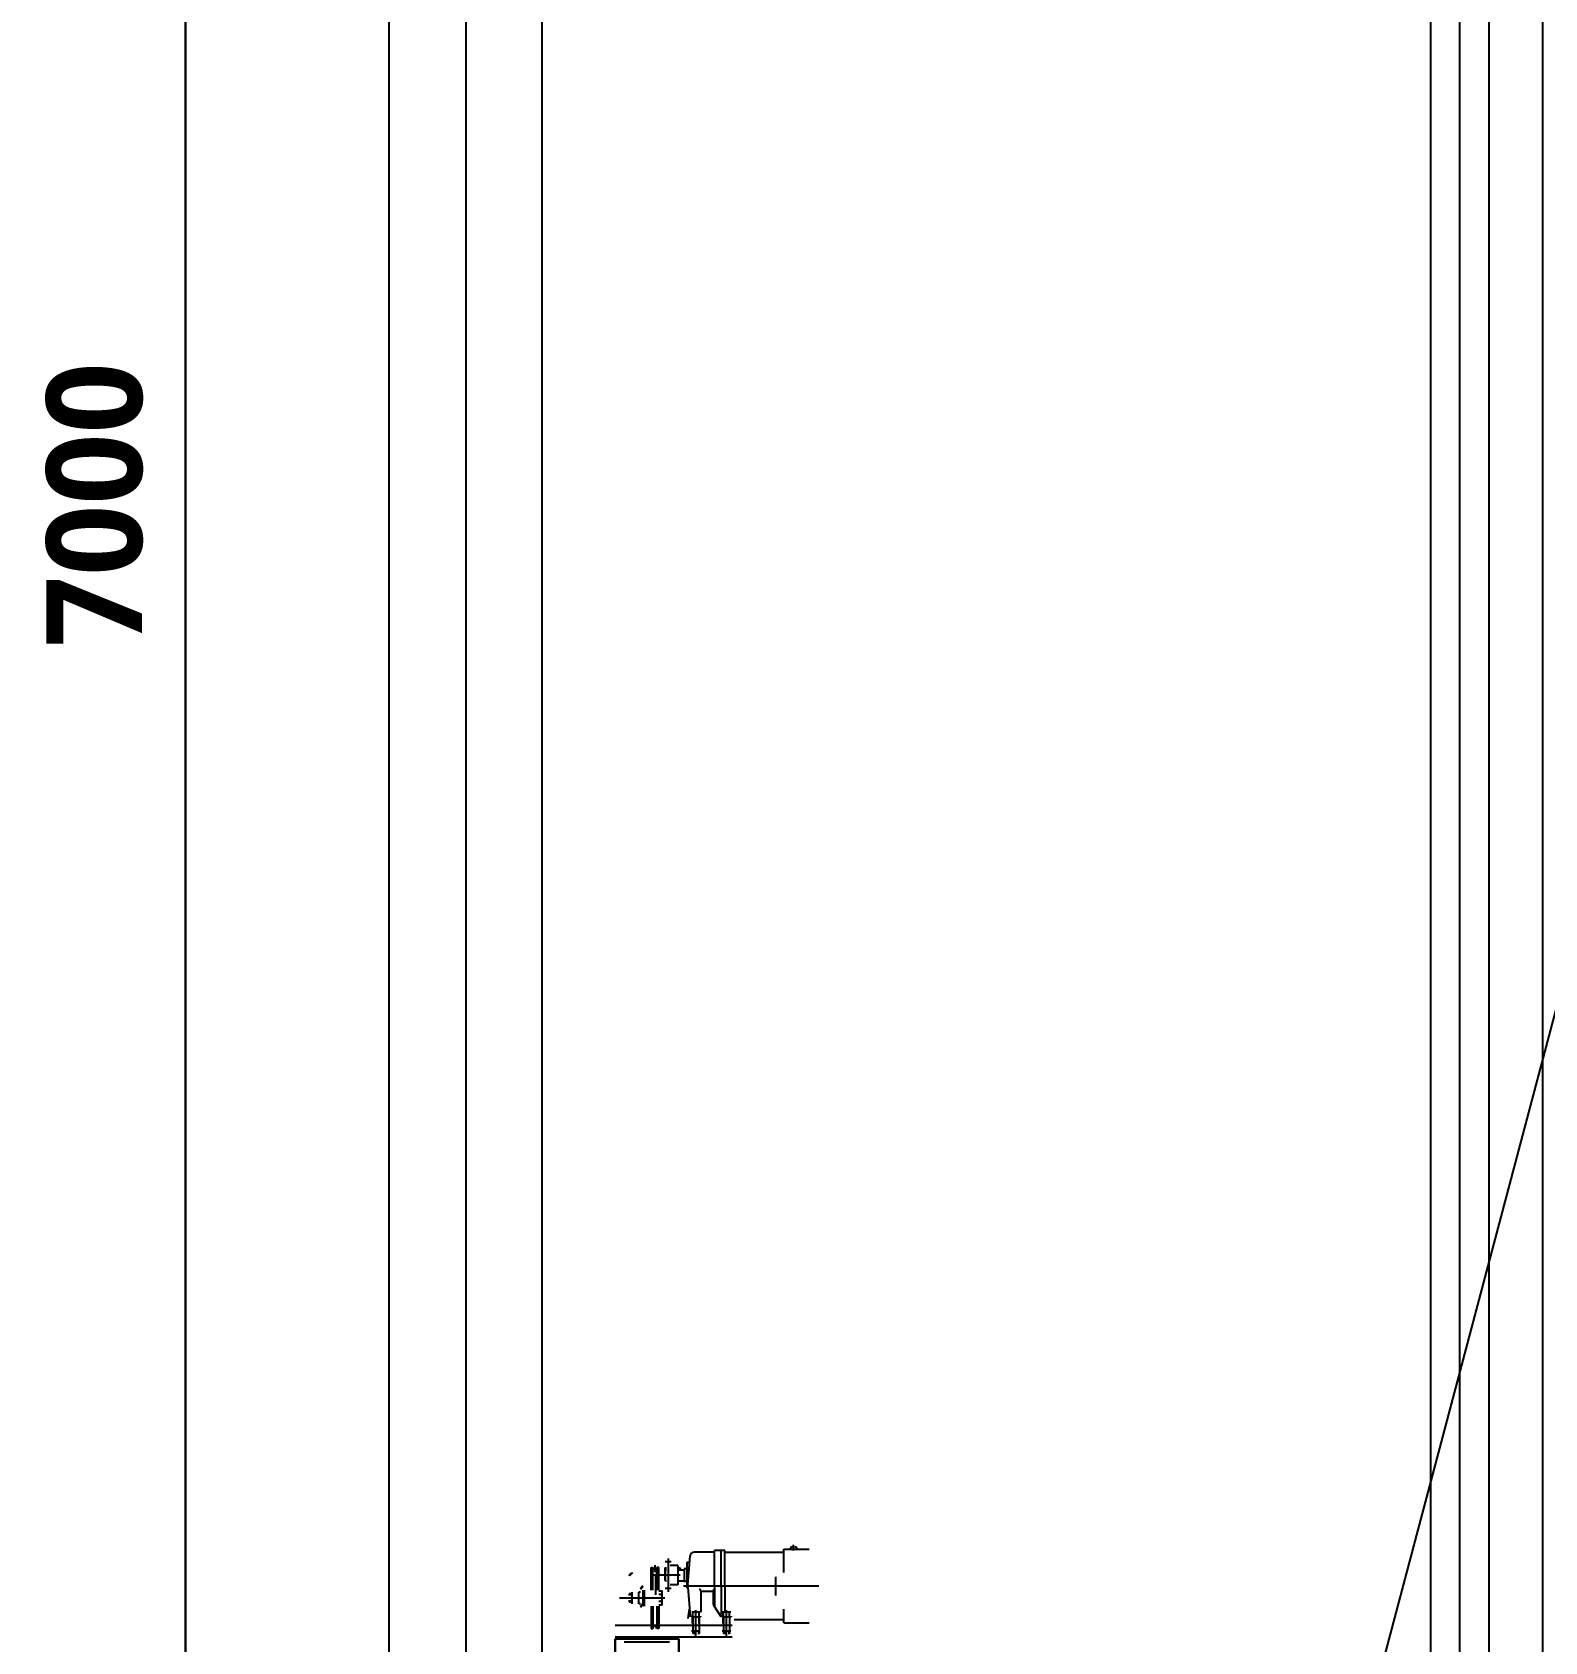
# Model space of a CAD drawing. Header units: millimetres. Extents: x 0 to 356400, y 0 to 68257.
# Drawn here: x 286487 to 289456, y 34807 to 37966 of the extents above; entities that cross this region are included whole.
import ezdxf

# ---------------------------------------------------------------- set-up
doc = ezdxf.new("R2010")
doc.units = ezdxf.units.MM
doc.header["$LTSCALE"] = 75
doc.linetypes.add('CEN', pattern=[62, 60, -1, 0, -1])
doc.linetypes.add('주단면도-1$0$CEN', pattern=[62, 60, -1, 0, -1])
doc.layers.get('Defpoints').update_dxf_attribs({"color": 161})
for name, color, linetype in [('8', 8, 'Continuous'), ('A-CEN', 1, 'CEN'), ('A-ST-AXIS-CEN', 252, 'CEN'), ('A-ST-AXIS-DIM', 7, 'Continuous'), ('주단면도-1$0$A-FLOR-OPEN-BELO', 6, '주단면도-1$0$CEN'), ('주단면도-1$0$A-ST-CONC', 2, 'Continuous')]:
    doc.layers.add(name, color=color, linetype=linetype)
doc.styles.add('SH_대대리576', font='')
doc.styles.get('SH_대대리576').set_extended_font_data('NanumGothic', bold=True)
doc.dimstyles.new('SHP 75 (in)', dxfattribs={"dimscale": 75, "dimtxt": 2.5, "dimasz": 1, "dimexe": 2, "dimexo": 2, "dimgap": 1, "dimtad": 1, "dimdec": 0, "dimzin": 0, "dimdsep": 46, "dimtxsty": 'SH_대대리576', "dimblk": 'DIMDOT', "dimblk1": 'NONE', "dimblk2": 'DIMDOT', "dimcen": 0.09, "dimclrd": 256, "dimclre": 256, "dimclrt": 3, "dimadec": 0, "dimazin": 1, "dimtfac": 1, "dimtdec": 0, "dimtix": 1, "dimtmove": 2, "dimatfit": 0, "dimldrblk": 'DIMDOT', "dimfxl": 1, "dimtfillclr": 3, "dimtolj": 1, "dimtzin": 0, "dimlwd": -1, "dimlwe": -1, "dimarcsym": 0})

# ---------------------------------------------------------------- blocks, each defined once
blk = doc.blocks.new('DIMDOT')
at = {"color": 0}
blk.add_line((-2, 0), (2, 0), dxfattribs=at)
for radius in [0.5, 0.25]:
    blk.add_circle((0, 0), radius, dxfattribs=at)
blk = doc.blocks.new('*D9412')
at = {"layer": 'A-ST-AXIS-DIM'}
for p, q in [((287038.3, 40538.6), (286638.3, 40538.6)), ((286788.3, 33613.6), (286788.3, 40463.6)), ((287038.3, 33538.6), (286638.3, 33538.6))]:
    blk.add_line(p, q, dxfattribs=at)
at = {"layer": 'Defpoints', "color": 0}
for p in [(286788.3, 40538.6), (287188.3, 40538.6), (287188.3, 33538.6)]:
    blk.add_point(p, dxfattribs=at)
at = {"layer": 'A-ST-AXIS-DIM', "linetype": 'ByBlock', "xscale": 75, "yscale": 75, "zscale": 75}
for p, rotation in [((286788.3, 40538.6), 90), ((286788.3, 33538.6), 270)]:
    blk.add_blockref('DIMDOT', p, dxfattribs=dict(at, rotation=rotation))
at = {"layer": 'A-ST-AXIS-DIM', "color": 3, "insert": (286610.5, 37038.6), "char_height": 187.5, "attachment_point": 5, "rotation": 90, "style": 'SH_대대리576'}
blk.add_mtext('\\A1;7000', dxfattribs=at)
blk = doc.blocks.new('_None')
blk = doc.blocks.new('G$C90CD5245')
at = {"layer": '8', "linetype": 'Continuous'}
for p, q in [((3143.6, 17137.1, -51500), (3143.6, 208.6, -51500)), ((3200.6, 17137.1, -51500), (3200.6, 208.6, -51500)), ((3257.6, 17137.1, -51500), (3257.6, 208.6, -51500)), ((3363.4, 17137.1, -51500), (3363.4, 259.3, -51500)), ((1893.5, 6626.7, -51500), (1893.5, 6637.7, -51500)), ((1653, 6604.3, -51500), (1641.4, 6604.3, -51500)), ((1647.4, 6610.7, -51500), (1647.4, 6545.6, -51500)), ((1683.8, 6603.3, -51500), (1683.8, 6553.3, -51500)), ((1689.2, 6603.3, -51500), (1683.8, 6603.3, -51500)), ((1685.7, 6559.2, -51500), (1690.2, 6615.9, -51500)), ((1738.3, 6623.3, -51500), (1698.2, 6623.3, -51500)), ((1758.3, 6626.3, -51500), (1738.3, 6626.3, -51500)), ((1738.3, 6556.8, -51500), (1738.3, 6626.3, -51500)), ((1751.3, 6556.8, -51500), (1751.3, 6626.3, -51500)), ((1758.3, 6556.8, -51500), (1758.3, 6626.3, -51500)), ((1874.3, 6622.8, -51500), (1758.3, 6622.8, -51500)), ((1874.3, 6583.7, -51500), (1874.3, 6629.3, -51500)), ((1874.3, 6629.3, -51500), (1924.3, 6629.3, -51500)), ((1887.5, 6629.3, -51500), (1886.5, 6629.3, -51500)), ((1887.5, 6629.3, -51500), (1887.5, 6631.3, -51500)), ((1893, 6634.3, -51500), (1893, 6632.2, -51500)), ((1894.1, 6632.2, -51500), (1893, 6632.2, -51500)), ((1894.1, 6634.3, -51500), (1894.1, 6632.2, -51500)), ((1899.5, 6629.3, -51500), (1899.5, 6631.3, -51500)), ((1570, 6577.3, -51500), (1576, 6583.3, -51500)), ((1571.9, 6577.2, -51500), (1578.1, 6583.3, -51500)), ((1613.8, 6549, -51500), (1613.8, 6593.3, -51500)), ((1613.8, 6593.3, -51500), (1617.3, 6593.3, -51500)), ((1628.2, 6591.1, -51500), (1614.4, 6591.1, -51500)), ((1617.3, 6549, -51500), (1617.3, 6593.3, -51500)), ((1617.3, 6593.3, -51500), (1619.5, 6588.2, -51500)), ((1670.6, 6578.3, -51500), (1619.1, 6578.3, -51500)), ((1621.3, 6598, -51500), (1621.3, 6584.2, -51500)), ((1622.7, 6576.5, -51500), (1622.7, 6539.8, -51500)), ((1625.3, 6593.3, -51500), (1623.1, 6588.2, -51500)), ((1628.8, 6593.3, -51500), (1625.3, 6593.3, -51500)), ((1625.3, 6549, -51500), (1625.3, 6593.3, -51500)), ((1628.8, 6549, -51500), (1628.8, 6593.3, -51500)), ((1640.8, 6592.3, -51500), (1643.8, 6592.3, -51500)), ((1640.8, 6592.3, -51500), (1640.8, 6568.3, -51500)), ((1640.8, 6588.7, -51500), (1643.8, 6588.7, -51500)), ((1641.8, 6567.3, -51500), (1641.8, 6588.7, -51500)), ((1666, 6597.3, -51500), (1651, 6597.3, -51500)), ((1666, 6597.3, -51500), (1666, 6559.3, -51500)), ((1666, 6592.3, -51500), (1670.8, 6592.3, -51500)), ((1666, 6588.7, -51500), (1678.8, 6588.7, -51500)), ((1670.8, 6592.3, -51500), (1670.8, 6588.7, -51500)), ((1683.8, 6590.8, -51500), (1678.8, 6590.8, -51500)), ((1678.8, 6590.8, -51500), (1678.8, 6565.8, -51500)), ((1858.1, 6575.1, -51500), (1858.1, 6538.5, -51500)), ((1576.8, 6541.3, -51500), (1570.8, 6541.3, -51500)), ((1576.8, 6522, -51500), (1576.8, 6544.5, -51500)), ((1592.8, 6544.5, -51500), (1589.8, 6544.5, -51500)), ((1589.8, 6522, -51500), (1589.8, 6544.5, -51500)), ((1592.8, 6552.7, -51500), (1597.8, 6557.7, -51500)), ((1592.8, 6550.6, -51500), (1597.8, 6555.6, -51500)), ((1597.8, 6549, -51500), (1597.8, 6517.5, -51500)), ((1600.8, 6517.5, -51500), (1600.8, 6549, -51500)), ((1628.8, 6547.2, -51500), (1634.4, 6547.2, -51500)), ((1634.4, 6540.2, -51500), (1628.8, 6540.2, -51500)), ((1635.5, 6545.3, -51500), (1634.4, 6547.2, -51500)), ((1635.5, 6521.3, -51500), (1635.5, 6545.3, -51500)), ((1641.8, 6567.3, -51500), (1640.8, 6568.3, -51500)), ((1653, 6552.3, -51500), (1641.4, 6552.3, -51500)), ((1641.8, 6567.3, -51500), (1643.8, 6567.3, -51500)), ((1666, 6559.3, -51500), (1651, 6559.3, -51500)), ((1666, 6567.3, -51500), (1678.8, 6567.3, -51500)), ((1943.3, 6556.8, -51500), (1677.7, 6556.8, -51500)), ((1683.8, 6565.8, -51500), (1678.8, 6565.8, -51500)), ((1685.8, 6553.3, -51500), (1683.8, 6553.3, -51500)), ((1685.7, 6554.4, -51500), (1690.2, 6497.7, -51500)), ((1711.2, 6546.8, -51500), (1711.2, 6505.8, -51500)), ((1713.2, 6546.8, -51500), (1733.9, 6546.8, -51500)), ((1735.9, 6546.8, -51500), (1735.9, 6521.2, -51500)), ((1738.3, 6556.8, -51500), (1738.3, 6516, -51500)), ((1751.3, 6556.8, -51500), (1751.3, 6496.3, -51500)), ((1758.3, 6556.8, -51500), (1758.3, 6506, -51500)), ((1640.8, 6533.3, -51500), (1551.9, 6533.3, -51500)), ((1576.8, 6539.7, -51500), (1569.2, 6539.7, -51500)), ((1576.8, 6526.9, -51500), (1569.2, 6526.9, -51500)), ((1576.8, 6525.3, -51500), (1570.8, 6525.3, -51500)), ((1592.8, 6522, -51500), (1589.8, 6522, -51500)), ((1592.8, 6517.5, -51500), (1597.8, 6522.5, -51500)), ((1592.8, 6515.4, -51500), (1597.8, 6520.4, -51500)), ((1613.8, 6517.5, -51500), (1613.8, 6473.3, -51500)), ((1617.3, 6517.5, -51500), (1617.3, 6473.3, -51500)), ((1625.3, 6517.5, -51500), (1625.3, 6473.3, -51500)), ((1634.4, 6526.4, -51500), (1628.8, 6526.4, -51500)), ((1634.4, 6519.4, -51500), (1628.8, 6519.4, -51500)), ((1628.8, 6517.5, -51500), (1628.8, 6473.3, -51500)), ((1634.4, 6519.4, -51500), (1635.5, 6521.3, -51500)), ((1686.8, 6493.3, -51500), (1689.1, 6511.4, -51500)), ((1701.8, 6458.5, -51500), (1701.8, 6509.4, -51500)), ((1751.3, 6496.3, -51500), (1736.7, 6518.4, -51500)), ((1761.8, 6458.5, -51500), (1761.8, 6509.4, -51500)), ((1874.3, 6484.3, -51500), (1874.3, 6511.7, -51500)), ((1543.1, 6480.3, -51500), (1773.1, 6480.3, -51500)), ((1617.3, 6473.3, -51500), (1619.5, 6478.4, -51500)), ((1625.3, 6473.3, -51500), (1623.1, 6478.4, -51500)), ((1628.8, 6483.3, -51500), (1629.8, 6483.3, -51500)), ((1690.5, 6496.3, -51500), (1690.2, 6497.7, -51500)), ((1692.9, 6497.8, -51500), (1692.9, 6496.3, -51500)), ((1692.9, 6496.3, -51500), (1710.7, 6496.3, -51500)), ((1693.6, 6506, -51500), (1710, 6506, -51500)), ((1695.3, 6483.3, -51500), (1695.3, 6496.3, -51500)), ((1695.8, 6497.8, -51500), (1695.8, 6505, -51500)), ((1695.8, 6496.3, -51500), (1695.8, 6468.5, -51500)), ((1707.8, 6497.8, -51500), (1707.8, 6505, -51500)), ((1707.8, 6496.3, -51500), (1707.8, 6468.5, -51500)), ((1708.3, 6483.3, -51500), (1708.3, 6496.3, -51500)), ((1710.7, 6497.8, -51500), (1710.7, 6496.3, -51500)), ((1752.9, 6497.8, -51500), (1752.9, 6496.3, -51500)), ((1752.9, 6496.3, -51500), (1770.7, 6496.3, -51500)), ((1752.9, 6496.3, -51500), (1770.7, 6496.3, -51500)), ((1753.6, 6506, -51500), (1770, 6506, -51500)), ((1755.3, 6483.3, -51500), (1755.3, 6496.3, -51500)), ((1755.3, 6483.3, -51500), (1755.3, 6496.3, -51500)), ((1755.8, 6497.8, -51500), (1755.8, 6505, -51500)), ((1755.8, 6496.3, -51500), (1755.8, 6468.5, -51500)), ((1767.8, 6497.8, -51500), (1767.8, 6505, -51500)), ((1767.8, 6496.3, -51500), (1767.8, 6468.5, -51500)), ((1768.3, 6483.3, -51500), (1768.3, 6496.3, -51500)), ((1768.3, 6483.3, -51500), (1768.3, 6496.3, -51500)), ((1770.7, 6497.8, -51500), (1770.7, 6496.3, -51500)), ((1874.3, 6490.8, -51500), (1776.8, 6490.8, -51500)), ((1803.2, 6490.8, -51500), (1776.8, 6490.8, -51500)), ((1874.3, 6484.3, -51500), (1924.3, 6484.3, -51500)), ((1604.5, 6456.3, -51500), (1543.1, 6456.3, -51500)), ((1543.1, 6453.3, -51500), (1543.1, 6388.3, -51500)), ((1668.1, 6453.3, -51500), (1543.1, 6453.3, -51500)), ((1543.1, 6388.3, -51500), (1543.1, 6453.3, -51500)), ((1543.1, 6453.3, -51500), (1668.1, 6453.3, -51500)), ((1561, 6447.3, -51500), (1650.2, 6447.3, -51500)), ((1773.1, 6456.3, -51500), (1604.5, 6456.3, -51500)), ((1613.8, 6473.3, -51500), (1617.3, 6473.3, -51500)), ((1616.9, 6473.3, -51500), (1617.3, 6473.3, -51500)), ((1628.8, 6473.3, -51500), (1625.3, 6473.3, -51500)), ((1668.1, 6388.3, -51500), (1668.1, 6453.3, -51500)), ((1668.1, 6453.3, -51500), (1668.1, 6388.3, -51500)), ((1710.2, 6468.5, -51500), (1693.4, 6468.5, -51500)), ((1695.8, 6468.5, -51500), (1695.8, 6463.5, -51500)), ((1697, 6468.5, -51500), (1697, 6462.3, -51500)), ((1706.6, 6468.5, -51500), (1706.6, 6462.3, -51500)), ((1707.8, 6468.5, -51500), (1707.8, 6463.5, -51500)), ((1770.2, 6468.5, -51500), (1753.4, 6468.5, -51500)), ((1755.8, 6468.5, -51500), (1755.8, 6463.5, -51500)), ((1757, 6468.5, -51500), (1757, 6462.3, -51500)), ((1766.6, 6468.5, -51500), (1766.6, 6462.3, -51500)), ((1767.8, 6468.5, -51500), (1767.8, 6463.5, -51500))]:
    blk.add_line(p, q, dxfattribs=at)
for centre, radius, start, end in [((1698.2, 6615.3, -51500), 8, 90, 175.4722), ((1890.5, 6631.3, -51500), 3, 90, 180), ((1896.5, 6631.3, -51500), 3, 0, 90), ((1621.3, 6589.1, -51500), 2, 207.1364, 332.8636), ((1629.4, 6543.7, -51500), 6.13, 325.591, 34.409), ((1611.5, 6533.3, -51500), 24, 343.2199, 16.7801), ((1715.6, 6556.8, -51500), 30, 175.4722, 184.5278), ((1706.2, 6546.8, -51500), 5, 0, 58.6047), ((1740.9, 6546.8, -51500), 5, 121.3953, 180), ((1629.4, 6522.9, -51500), 6.13, 325.591, 34.409), ((1740.9, 6521.2, -51500), 5, 180, 213.3534), ((1621.3, 6477.5, -51500), 2, 27.1364, 152.8636)]:
    blk.add_arc(centre, radius, start, end, dxfattribs=at)

msp = doc.modelspace()

# ---------------------------------------------------------------- linework, layer by layer
at = {"layer": 'A-CEN'}
msp.add_line((287338.3, 56900), (287338.3, 8250), dxfattribs=at)
at = {"layer": 'A-ST-AXIS-CEN'}
msp.add_line((286788.3, 56900), (286788.3, 8250), dxfattribs=at)
at = {"layer": '주단면도-1$0$A-FLOR-OPEN-BELO'}
msp.add_line((287488.3, 28538.6), (293238.3, 50238.6), dxfattribs=at)
at = {"layer": '주단면도-1$0$A-ST-CONC'}
for p, q in [((287188.3, 33538.6), (287188.3, 40538.6)), ((287488.3, 33538.6), (287488.3, 40538.6))]:
    msp.add_line(p, q, dxfattribs=at)

# ---------------------------------------------------------------- block references
msp.add_blockref('G$C90CD5245', (286088.3, 28359.3))

# ---------------------------------------------------------------- dimensions: what is measured, and where the dimension line sits
at = {"layer": 'A-ST-AXIS-DIM'}
dim = msp.add_linear_dim(base=(286788.3, 40538.6), p1=(287188.3, 33538.6), p2=(287188.3, 40538.6), angle=270, dimstyle='SHP 75 (in)', override={"dimtxsty": 'SH_대대리576', "dimldrblk": 'DIMDOT'}, dxfattribs=at)
dim.commit()
dim.dimension.update_dxf_attribs({"geometry": '*D9412', "text_midpoint": (286610.5, 37038.6)})

doc.saveas('drawing.dxf')
